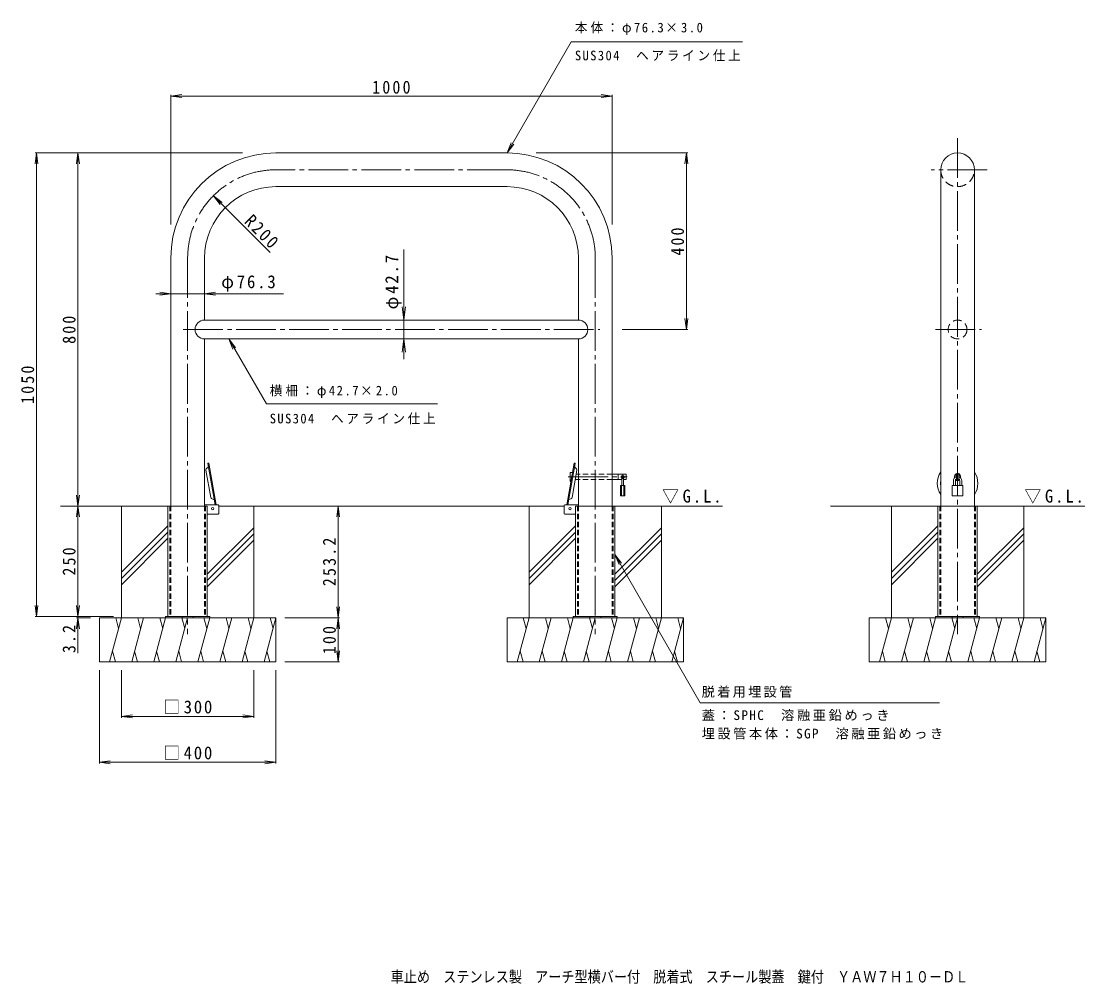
# Model space of a CAD drawing. Units: millimetres, scale not verified. Extents: x -1772 to 1866, y -1370 to 811.
# Drawn here: x -1772 to 638, y -1370 to 811 of the extents above; entities that cross this region are included whole.
import ezdxf
from ezdxf.enums import TextEntityAlignment as Align

# ---------------------------------------------------------------- set-up
doc = ezdxf.new("R2010")
doc.units = ezdxf.units.MM
doc.header["$LTSCALE"] = 10
for name, pattern in [('CHAIN1', [8, 5, -1, 1, -1]), ('CHAIN2', [12, 9, -1, 1, -1]), ('DASHED1', [1.8, 1.2, -0.6]), ('DASHED2', [3, 2, -1])]:
    doc.linetypes.add(name, pattern=pattern)
for name, color, linetype, lineweight in [('C-0_通り芯', 4, 'Continuous', 9), ('C-1_躯体', 7, 'Continuous', 9), ('C-2_仕上', 3, 'Continuous', 9), ('C-3_寸法', 3, 'DASHED1', 9), ('C-4_文字', 7, 'Continuous', 9), ('C-5_建具', 7, 'Continuous', 9), ('C-6_間仕切', 7, 'Continuous', 9), ('C-A_インテリア', 2, 'Continuous', 9), ('C-E_見え係り', 6, 'Continuous', 5)]:
    doc.layers.add(name, color=color, linetype=linetype, lineweight=lineweight)
doc.layers.add('F-F_F-Fﾚｲﾔ', color=2, linetype='Continuous')
doc.styles.add('ＭＳ ゴシック', font='')
doc.styles.get('ＭＳ ゴシック').set_extended_font_data('MS Gothic')

msp = doc.modelspace()

# ---------------------------------------------------------------- linework, layer by layer
at = {"layer": 'C-0_通り芯', "color": 7, "linetype": 'CHAIN2'}
for p, q in [((349.64, 546.27), (349.64, -578.09)), ((-671.4, 474.4), (-1195.1, 474.4)), ((416.98, 474.4), (289.46, 474.4)), ((-1395.1, 274.4), (-1395.1, -578.09)), ((-471.4, 274.4), (-471.4, -578.09)), ((-1405.1, 112.55), (-461.4, 112.55)), ((299.54, 112.55), (403.63, 112.55)), ((-532.43, -221.65), (-398.82, -221.65))]:
    msp.add_line(p, q, dxfattribs=at)
at = {"layer": 'C-0_通り芯'}
for p, q in [((-1349.28, -190.76), (-1332.64, -285.15)), ((-1347.02, -190.36), (-1330.3, -285.15)), ((-519.49, -190.36), (-536.2, -285.15)), ((-517.22, -190.76), (-533.87, -285.15)), ((-1342.68, -268.53), (-1353.7, -206.02)), ((-1352.87, -203.38), (-1347.93, -198.44)), ((-523.83, -268.53), (-512.81, -206.02)), ((-513.64, -203.38), (-518.58, -198.44)), ((342.64, -220.81), (342.64, -222.72)), ((356.64, -220.81), (356.64, -222.72)), ((-1350.55, -287.45), (-1439.65, -287.45)), ((-1439.65, -537.45), (-1439.65, -287.45)), ((-1350.55, -537.45), (-1350.55, -287.45)), ((-1340.99, -270.72), (-1334.66, -273.68)), ((-525.51, -270.72), (-531.84, -273.68)), ((-426.85, -287.45), (-515.95, -287.45)), ((-515.95, -537.45), (-515.95, -287.45)), ((-426.85, -537.45), (-426.85, -287.45)), ((394.19, -287.45), (305.09, -287.45)), ((305.09, -537.45), (305.09, -287.45)), ((394.19, -537.45), (394.19, -287.45))]:
    msp.add_line(p, q, dxfattribs=at)
at = {"layer": 'C-0_通り芯', "color": 3}
for p, q in [((311.49, -261.65), (311.49, -287.45)), ((387.79, -261.65), (387.79, -287.45))]:
    msp.add_line(p, q, dxfattribs=at)
at = {"layer": 'C-0_通り芯', "linetype": 'DASHED1'}
for p, q in [((-1435.45, -287.45), (-1435.45, -537.45)), ((-1354.75, -287.45), (-1354.75, -537.45)), ((-511.75, -287.45), (-511.75, -537.45)), ((-431.05, -287.45), (-431.05, -537.45)), ((309.29, -287.45), (309.29, -537.45)), ((389.99, -287.45), (389.99, -537.45))]:
    msp.add_line(p, q, dxfattribs=at)
at = {"layer": 'C-0_通り芯'}
for points in [[(-1349.28, -190.76), (-1348.89, -190.69), (-1347.02, -190.36)], [(-517.22, -190.76), (-517.62, -190.69), (-519.49, -190.36)]]:
    msp.add_lwpolyline(points, dxfattribs=at)
for centre in [(-1338.1, -293.15), (-528.4, -293.15)]:
    msp.add_circle(centre, 2.7, dxfattribs=at)
at = {"layer": 'C-0_通り芯', "color": 7, "linetype": 'CHAIN2'}
for centre, start, end in [((-1195.1, 274.4), 90, 180), ((-671.4, 274.4), 0, 90)]:
    msp.add_arc(centre, 200, start, end, dxfattribs=at)
at = {"layer": 'C-0_通り芯'}
for centre, radius, start, end in [((-1350.74, -205.5), 3, 135, 190), ((-515.76, -205.5), 3, 350, 45), ((349.64, -236.06), 46, 146.03153, 213.85669), ((349.64, -220.81), 7, 359.99939, 180.00061), ((349.64, -236.06), 46, 326.03219, 33.96781), ((349.64, -236.06), 38.6, 171.24327, 188.75673), ((349.64, -222.72), 7, 179.99939, 187.6925), ((349.64, -222.72), 7, 229.58139, 310.41597), ((349.64, -222.72), 7, 352.30522, 0.00061), ((349.64, -236.06), 38.6, 351.24617, 8.75383), ((-1339.72, -268.01), 3, 190, 245), ((-526.78, -268.01), 3, 295, 350)]:
    msp.add_arc(centre, radius, start, end, dxfattribs=at)
at = {"layer": 'C-1_躯体', "color": 3}
for p, q in [((-1325.95, -285.15), (-1356.95, -285.15)), ((-1324.45, -304.15), (-1324.45, -286.65)), ((-542.05, -304.15), (-542.05, -286.65)), ((-540.55, -285.15), (-509.55, -285.15)), ((-1325.95, -305.65), (-1350.55, -305.65)), ((-540.55, -305.65), (-515.95, -305.65))]:
    msp.add_line(p, q, dxfattribs=at)
at = {"layer": 'C-1_躯体'}
for p, q in [((-1345.1, -537.45), (-1445.1, -537.45)), ((-1445.1, -537.45), (-1445.1, -540.65)), ((-1407.6, -537.45), (-1407.6, -540.65)), ((-1382.6, -537.45), (-1382.6, -540.65)), ((-1345.1, -537.45), (-1345.1, -540.65)), ((-421.4, -537.45), (-521.4, -537.45)), ((-521.4, -537.45), (-521.4, -540.65)), ((-483.9, -537.45), (-483.9, -540.65)), ((-458.9, -537.45), (-458.9, -540.65)), ((-421.4, -537.45), (-421.4, -540.65)), ((399.64, -537.45), (299.64, -537.45)), ((299.64, -537.45), (299.64, -540.65)), ((337.14, -537.45), (337.14, -540.65)), ((362.14, -537.45), (362.14, -540.65)), ((399.64, -537.45), (399.64, -540.65))]:
    msp.add_line(p, q, dxfattribs=at)
at = {"layer": 'C-1_躯体', "color": 3}
for centre, start, end in [((-1325.95, -286.65), 0, 90), ((-540.55, -286.65), 90, 180), ((-1325.95, -304.15), 270, 0), ((-540.55, -304.15), 180, 270)]:
    msp.add_arc(centre, 1.5, start, end, dxfattribs=at)
at = {"layer": 'C-2_仕上'}
for p, q in [((-1195.1, 512.55), (-671.4, 512.55)), ((311.49, 474.4), (311.49, -287.45)), ((387.79, 474.4), (387.79, -287.45)), ((-1195.1, 436.25), (-671.4, 436.25)), ((-1433.25, 274.4), (-1433.25, -287.45)), ((-1356.95, 274.4), (-1356.95, 133.9)), ((-509.55, 274.4), (-509.55, 133.9)), ((-433.25, 274.4), (-433.25, -287.45)), ((-1356.95, 133.9), (-509.55, 133.9)), ((-1356.95, 91.2), (-1356.95, -287.45)), ((-1356.95, 91.2), (-509.55, 91.2)), ((-509.55, 91.2), (-509.55, -287.45))]:
    msp.add_line(p, q, dxfattribs=at)
at = {"layer": 'C-2_仕上', "linetype": 'DASHED2'}
msp.add_circle((349.64, 112.55), 21.35, dxfattribs=at)
at = {"layer": 'C-2_仕上'}
for centre, radius, start, end in [((-1195.1, 274.4), 238.15, 90, 180), ((-671.4, 274.4), 238.15, 0, 90), ((349.64, 474.4), 38.15, 0, 180), ((-1195.1, 274.4), 161.85, 90, 180), ((-671.4, 274.4), 161.85, 0, 90), ((-1356.95, 112.55), 21.35, 90, 270), ((-509.55, 112.55), 21.35, 270, 90)]:
    msp.add_arc(centre, radius, start, end, dxfattribs=at)
at = {"layer": 'C-2_仕上', "linetype": 'DASHED2'}
msp.add_arc((349.64, 474.4), 38.15, 180.14683, 0, dxfattribs=at)
at = {"layer": 'C-3_寸法'}
for p, q in [((-1433.25, -287.45), (-1433.25, -537.45)), ((-1356.95, -287.45), (-1356.95, -537.45)), ((-509.55, -287.45), (-509.55, -537.45)), ((-433.25, -287.45), (-433.25, -537.45)), ((311.49, -287.45), (311.49, -537.45)), ((387.79, -287.45), (387.79, -537.45))]:
    msp.add_line(p, q, dxfattribs=at)
at = {"layer": 'C-4_文字'}
for p, q in [((-1433.25, 641.62), (-1408.47, 644.88)), ((-1433.25, 644.62), (-1433.25, 350.61)), ((-1433.25, 641.62), (-433.25, 641.62)), ((-1433.25, 641.62), (-1408.47, 638.36)), ((-433.25, 641.62), (-458.04, 644.88)), ((-433.25, 641.62), (-458.04, 638.36)), ((-433.25, 644.62), (-433.25, 350.61)), ((-1737.69, 512.55), (-1740.96, 487.76)), ((-1740.69, 512.55), (-1270.5, 512.55)), ((-1737.69, -537.45), (-1737.69, 512.55)), ((-1737.69, 512.55), (-1734.43, 487.76)), ((-1643.8, 512.55), (-1647.06, 487.76)), ((-1643.8, -287.45), (-1643.8, 512.55)), ((-1643.8, 512.55), (-1640.54, 487.76)), ((-262, 512.55), (-605.1, 512.55)), ((-265, 512.55), (-268.26, 487.76)), ((-265, 112.55), (-265, 512.55)), ((-265, 512.55), (-261.73, 487.76)), ((-1208, 287.15), (-1336.55, 415.79)), ((-905.06, 293.47), (-905.06, 45.26)), ((-1433.25, 193.72), (-1466.95, 193.72)), ((-1433.25, 193.72), (-1458.04, 196.98)), ((-1433.25, 193.72), (-1458.04, 190.46)), ((-1356.95, 193.72), (-1433.25, 193.72)), ((-1356.95, 193.72), (-1332.17, 196.98)), ((-1356.95, 193.72), (-1332.17, 190.46)), ((-1356.95, 193.72), (-1177.67, 193.72)), ((-905.06, 133.9), (-908.98, 163.64)), ((-905.06, 133.9), (-901.15, 163.64)), ((-905.06, 133.9), (-902.06, 133.9)), ((-265, 112.55), (-268.26, 137.33)), ((-265, 112.55), (-261.73, 137.33)), ((-262, 112.55), (-410.47, 112.55)), ((-905.06, 91.2), (-908.98, 61.45)), ((-905.06, 91.2), (-902.06, 91.2)), ((-905.06, 91.2), (-901.15, 61.45)), ((-1643.8, -287.45), (-1647.06, -262.67)), ((-1643.8, -287.45), (-1640.54, -262.67)), ((-1643.8, -287.45), (-1647.06, -312.24)), ((-1643.8, -537.45), (-1643.8, -287.45)), ((-1643.8, -287.45), (-1640.54, -312.24)), ((-1053.97, -287.45), (-1057.24, -312.24)), ((-1053.97, -287.45), (-1050.71, -312.24)), ((-1053.97, -540.65), (-1053.97, -287.45)), ((-1737.69, -537.45), (-1740.96, -512.67)), ((-1737.69, -537.45), (-1734.43, -512.67)), ((-1643.8, -537.45), (-1647.06, -512.67)), ((-1643.8, -537.45), (-1640.54, -512.67)), ((-1053.97, -540.65), (-1057.24, -515.87)), ((-1053.97, -540.65), (-1050.71, -515.87)), ((-1740.69, -537.45), (-1562.84, -537.45)), ((-1643.8, -540.65), (-1647.06, -565.44)), ((-1646.8, -540.65), (-1615.1, -540.65)), ((-1643.8, -540.65), (-1643.8, -537.45)), ((-1643.8, -540.65), (-1640.54, -565.44)), ((-1643.8, -540.65), (-1643.8, -620.88)), ((-1050.97, -540.65), (-1175.1, -540.65)), ((-1053.97, -540.65), (-1057.24, -565.44)), ((-1053.97, -640.65), (-1053.97, -540.65)), ((-1053.97, -540.65), (-1050.71, -565.44)), ((-1053.97, -640.65), (-1057.24, -615.87)), ((-1053.97, -640.65), (-1050.71, -615.87)), ((-1050.97, -640.65), (-1175.1, -640.65)), ((-1595.1, -871.26), (-1595.1, -659.15)), ((-1545.1, -767.14), (-1545.1, -659.15)), ((-1245.1, -767.14), (-1245.1, -659.15)), ((-1195.1, -871.26), (-1195.1, -659.15)), ((-1545.1, -764.14), (-1520.32, -760.88)), ((-1545.1, -764.14), (-1245.1, -764.14)), ((-1545.1, -764.14), (-1520.32, -767.41)), ((-1245.1, -764.14), (-1269.89, -760.88)), ((-1245.1, -764.14), (-1269.89, -767.41)), ((-1595.1, -868.26), (-1570.32, -864.99)), ((-1195.1, -868.26), (-1219.89, -864.99)), ((-1595.1, -868.26), (-1195.1, -868.26)), ((-1595.1, -868.26), (-1570.32, -871.52)), ((-1195.1, -868.26), (-1219.89, -871.52))]:
    msp.add_line(p, q, dxfattribs=at)
at = {"layer": 'C-5_建具'}
for p, q in [((-671.4, 512.55), (-525.96, 764.46)), ((-525.96, 764.46), (-137.59, 764.47)), ((-671.4, 512.55), (-661.84, 535.64)), ((-671.4, 512.55), (-656.18, 532.38)), ((-1336.55, 415.79), (-1316.73, 400.56)), ((-1336.55, 415.79), (-1321.34, 395.95)), ((-1302.12, 91.2), (-1292.55, 68.1)), ((-1302.12, 91.2), (-1286.9, 71.36)), ((-1302.12, 91.2), (-1216.63, -55.95)), ((-829.07, -55.95), (-1216.63, -55.95)), ((347.14, -226.42), (347.14, -216.88)), ((352.14, -226.42), (352.14, -216.88)), ((-426.85, -396.99), (-233.78, -733.79)), ((-426.85, -396.99), (-417.29, -420.09)), ((-426.85, -396.99), (-411.63, -416.82)), ((308.95, -733.79), (-233.78, -733.79))]:
    msp.add_line(p, q, dxfattribs=at)
for centre, radius, start, end in [((349.64, -221.65), 6, 349.8367, 190.1633), ((348.14, -216.88), 1, 107.45982, 180), ((351.14, -216.88), 1, 0, 72.54018), ((349.64, -221.65), 6, 234.7027, 305.2973), ((348.14, -226.42), 1, 180, 252.54018), ((351.14, -226.42), 1, 287.45982, 0)]:
    msp.add_arc(centre, radius, start, end, dxfattribs=at)
at = {"layer": 'C-6_間仕切'}
for p, q in [((-528.3, -230.65), (-528.3, -212.65)), ((-527.3, -211.65), (-523.24, -211.65)), ((-509.55, -215.65), (-514.51, -215.65)), ((-402.3, -215.65), (-433.25, -215.65)), ((-419.3, -215.65), (-419.3, -227.65)), ((-401.3, -216.65), (-401.3, -226.65)), ((-526.77, -231.65), (-527.3, -231.65)), ((-509.55, -227.65), (-516.62, -227.65)), ((-411.55, -227.65), (-433.25, -227.65)), ((-402.3, -227.65), (-407.05, -227.65))]:
    msp.add_line(p, q, dxfattribs=at)
at = {"layer": 'C-6_間仕切', "linetype": 'DASHED1'}
for p, q in [((-433.25, -215.65), (-509.55, -215.65)), ((-433.25, -227.65), (-509.55, -227.65))]:
    msp.add_line(p, q, dxfattribs=at)
at = {"layer": 'C-6_間仕切', "linetype": 'CHAIN1'}
msp.add_line((-409.3, -217.14), (-409.3, -226.2), dxfattribs=at)
at = {"layer": 'C-6_間仕切', "color": 2}
for p, q in [((337.64, -240.65), (361.64, -240.65)), ((340.14, -230.15), (340.14, -240.65)), ((344.64, -230.15), (344.64, -240.65)), ((354.64, -230.15), (354.64, -240.65)), ((359.14, -230.15), (359.14, -240.65)), ((361.64, -240.65), (361.64, -264.15))]:
    msp.add_line(p, q, dxfattribs=at)
msp.add_lwpolyline([(337.64, -240.65), (337.64, -264.15), (361.64, -264.15)], dxfattribs=at)
at = {"layer": 'C-6_間仕切'}
for centre, radius, start, end in [((-527.3, -212.65), 1, 90, 180), ((-402.3, -216.65), 1, 0, 90), ((-527.3, -230.65), 1, 180, 270), ((-409.3, -221.65), 3.5, 310.00473, 229.99223), ((-402.3, -226.65), 1, 270, 0)]:
    msp.add_arc(centre, radius, start, end, dxfattribs=at)
at = {"layer": 'C-6_間仕切', "color": 2}
for radius, start, end in [(9.5, 105.25735, 180), (5, 119.99915, 180), (9.5, 0, 74.74271), (5, 0, 60.00085)]:
    msp.add_arc((349.64, -230.15), radius, start, end, dxfattribs=at)
at = {"layer": 'C-A_インテリア'}
for p, q in [((-414.3, -240.65), (-404.3, -240.65)), ((-412.05, -240.65), (-412.05, -264.15)), ((-411.55, -222.9), (-411.55, -240.65)), ((-407.05, -222.9), (-407.05, -240.65)), ((-406.55, -240.65), (-406.55, -264.15)), ((-404.3, -240.65), (-404.3, -264.15))]:
    msp.add_line(p, q, dxfattribs=at)
msp.add_lwpolyline([(-414.3, -240.65), (-414.3, -264.15), (-404.3, -264.15)], dxfattribs=at)
msp.add_arc((-409.3, -222.9), 2.25, 0, 180, dxfattribs=at)
at = {"layer": 'C-E_見え係り'}
for p, q in [((-1439.65, -287.45), (-1683.25, -287.45)), ((-1545.1, -540.65), (-1545.1, -287.45)), ((-1324.45, -287.45), (-542.05, -287.45)), ((-1245.1, -540.65), (-1245.1, -287.45)), ((-621.4, -540.65), (-621.4, -287.45)), ((-426.85, -287.45), (-183.25, -287.45)), ((-321.4, -540.65), (-321.4, -287.45)), ((61.49, -287.45), (305.09, -287.45)), ((199.64, -540.65), (199.64, -287.45)), ((394.19, -287.45), (637.79, -287.45)), ((499.64, -540.65), (499.64, -287.45)), ((-1439.65, -332.19), (-1545.1, -437.64)), ((-1245.1, -336.53), (-1350.55, -441.98)), ((-515.95, -332.19), (-621.4, -437.64)), ((-321.4, -336.53), (-426.85, -441.98)), ((305.09, -332.19), (199.64, -437.64)), ((499.64, -336.53), (394.19, -441.98)), ((-1439.65, -346.34), (-1545.1, -451.79)), ((-1439.65, -360.48), (-1545.1, -465.93)), ((-1245.1, -350.67), (-1350.55, -456.12)), ((-515.95, -346.34), (-621.4, -451.79)), ((-515.95, -360.48), (-621.4, -465.93)), ((-321.4, -350.67), (-426.85, -456.12)), ((305.09, -346.34), (199.64, -451.79)), ((305.09, -360.48), (199.64, -465.93)), ((499.64, -350.67), (394.19, -456.12)), ((-1245.1, -364.81), (-1350.55, -470.26)), ((-321.4, -364.81), (-426.85, -470.26)), ((499.64, -364.81), (394.19, -470.26)), ((-1595.1, -540.65), (-1195.1, -540.65)), ((-1595.1, -640.65), (-1595.1, -540.65)), ((-1545.1, -540.65), (-1571.9, -640.65)), ((-1558.15, -540.65), (-1551.63, -565)), ((-1495.1, -540.65), (-1521.9, -640.65)), ((-1508.15, -540.65), (-1501.63, -565)), ((-1445.1, -540.65), (-1471.9, -640.65)), ((-1458.15, -540.65), (-1451.63, -565)), ((-1395.1, -540.65), (-1421.9, -640.65)), ((-1408.15, -540.65), (-1401.63, -565)), ((-1345.1, -540.65), (-1371.9, -640.65)), ((-1358.15, -540.65), (-1351.63, -565)), ((-1295.1, -540.65), (-1321.9, -640.65)), ((-1308.15, -540.65), (-1301.63, -565)), ((-1245.1, -540.65), (-1271.9, -640.65)), ((-1258.15, -540.65), (-1251.63, -565)), ((-1195.1, -540.65), (-1221.9, -640.65)), ((-1208.15, -540.65), (-1201.63, -565)), ((-1195.1, -640.65), (-1195.1, -540.65)), ((-671.4, -540.65), (-271.4, -540.65)), ((-671.4, -640.65), (-671.4, -540.65)), ((-621.4, -540.65), (-648.2, -640.65)), ((-634.45, -540.65), (-627.93, -565)), ((-571.4, -540.65), (-598.2, -640.65)), ((-584.45, -540.65), (-577.93, -565)), ((-521.4, -540.65), (-548.2, -640.65)), ((-534.45, -540.65), (-527.93, -565)), ((-471.4, -540.65), (-498.2, -640.65)), ((-484.45, -540.65), (-477.93, -565)), ((-421.4, -540.65), (-448.2, -640.65)), ((-434.45, -540.65), (-427.93, -565)), ((-371.4, -540.65), (-398.2, -640.65)), ((-384.45, -540.65), (-377.93, -565)), ((-321.4, -540.65), (-348.2, -640.65)), ((-334.45, -540.65), (-327.93, -565)), ((-271.4, -540.65), (-298.2, -640.65)), ((-284.45, -540.65), (-277.93, -565)), ((-271.4, -640.65), (-271.4, -540.65)), ((149.64, -540.65), (549.64, -540.65)), ((149.64, -640.65), (149.64, -540.65)), ((199.64, -540.65), (172.85, -640.65)), ((186.59, -540.65), (193.12, -565)), ((249.64, -540.65), (222.85, -640.65)), ((236.59, -540.65), (243.12, -565)), ((299.64, -540.65), (272.85, -640.65)), ((286.59, -540.65), (293.12, -565)), ((349.64, -540.65), (322.85, -640.65)), ((336.59, -540.65), (343.12, -565)), ((399.64, -540.65), (372.85, -640.65)), ((386.59, -540.65), (393.12, -565)), ((449.64, -540.65), (422.85, -640.65)), ((436.59, -540.65), (443.12, -565)), ((499.64, -540.65), (472.85, -640.65)), ((486.59, -540.65), (493.12, -565)), ((549.64, -540.65), (522.85, -640.65)), ((536.59, -540.65), (543.12, -565)), ((549.64, -640.65), (549.64, -540.65)), ((-1558.85, -640.65), (-1565.37, -616.3)), ((-1508.85, -640.65), (-1515.37, -616.3)), ((-1458.85, -640.65), (-1465.37, -616.3)), ((-1408.85, -640.65), (-1415.37, -616.3)), ((-1358.85, -640.65), (-1365.37, -616.3)), ((-1308.85, -640.65), (-1315.37, -616.3)), ((-1258.85, -640.65), (-1265.37, -616.3)), ((-1208.85, -640.65), (-1215.37, -616.3)), ((-635.15, -640.65), (-641.67, -616.3)), ((-585.15, -640.65), (-591.67, -616.3)), ((-535.15, -640.65), (-541.67, -616.3)), ((-485.15, -640.65), (-491.67, -616.3)), ((-435.15, -640.65), (-441.67, -616.3)), ((-385.15, -640.65), (-391.67, -616.3)), ((-335.15, -640.65), (-341.67, -616.3)), ((-285.15, -640.65), (-291.67, -616.3)), ((185.9, -640.65), (179.37, -616.3)), ((235.9, -640.65), (229.37, -616.3)), ((285.9, -640.65), (279.37, -616.3)), ((335.9, -640.65), (329.37, -616.3)), ((385.9, -640.65), (379.37, -616.3)), ((435.9, -640.65), (429.37, -616.3)), ((485.9, -640.65), (479.37, -616.3)), ((535.9, -640.65), (529.37, -616.3)), ((-1595.1, -640.65), (-1195.1, -640.65)), ((-671.4, -640.65), (-271.4, -640.65)), ((149.64, -640.65), (549.64, -640.65))]:
    msp.add_line(p, q, dxfattribs=at)

# ---------------------------------------------------------------- texts
at = {"layer": 'C-4_文字', "color": 2, "char_height": 29.33, "attachment_point": 7, "style": 'ＭＳ ゴシック'}
for s, insert in [('\\T1.28;\\W0.9;1000', (-977, 646.62)), ('\\T1.22;\\W0.95;φ76.3', (-1318.92, 198.18)), ('\\T1.21;\\W0.95;□300', (-1450.1, -758.14)), ('\\T1.21;\\W0.95;□400', (-1450.1, -862.26))]:
    msp.add_mtext(s, dxfattribs=dict(at, insert=insert))
for s, insert, rotation in [('\\T1.28;\\W0.9;R200', (-1268.81, 354.99), 315), ('\\T1.27;\\W0.9;400', (-270, 280.05), 90), ('\\T1.22;\\W0.95;φ42.7', (-910.06, 158.1), 90), ('\\T1.27;\\W0.9;800', (-1648.8, 80.05), 90), ('\\T1.28;\\W0.9;1050', (-1742.69, -56.2), 90), ('\\T1.28;\\W0.9;253.2', (-1058.97, -469.05), 90), ('\\T1.27;\\W0.9;250', (-1648.8, -444.95), 90), ('\\T1.27;\\W0.9;3.2', (-1648.8, -620.66), 90), ('\\T1.27;\\W0.9;100', (-1058.97, -623.15), 90)]:
    msp.add_mtext(s, dxfattribs=dict(at, insert=insert, rotation=rotation))
at = {"layer": 'C-5_建具', "char_height": 21.99, "attachment_point": 7, "style": 'ＭＳ ゴシック'}
for s, insert in [('\\T1.25;\\W0.95;本体：φ76.3×3.0', (-517.59, 779.87)), ('\\T1.22;\\W0.95;SUS304\u3000ヘアライン仕上', (-517.59, 720.13)), ('\\T1.25;\\W0.95;横柵：φ42.7×2.0', (-1209.07, -42.81)), ('\\T1.22;\\W0.95;SUS304\u3000ヘアライン仕上', (-1209.07, -102.55)), ('\\T1.17;脱着用埋設管', (-230.22, -721.93)), ('\\T1.2;蓋：SPHC\u3000溶融亜鉛めっき', (-230.22, -774.88)), ('\\T1.19;埋設管本体：SGP\u3000溶融亜鉛めっき', (-230.22, -816.6))]:
    msp.add_mtext(s, dxfattribs=dict(at, insert=insert))
at = {"layer": 'C-5_建具', "color": 2, "char_height": 29.33, "attachment_point": 7, "style": 'ＭＳ ゴシック'}
for insert in [(-319.87, -282.23), (501.18, -282.23)]:
    msp.add_mtext('\\T1.22;\\W0.95;▽G.L.', dxfattribs=dict(at, insert=insert))
at = {"layer": 'F-F_F-Fﾚｲﾔ', "style": 'ＭＳ ゴシック', "width": 0.85}
msp.add_text('車止め\u3000ステンレス製\u3000アーチ型横バー付\u3000脱着式\u3000スチール製蓋\u3000鍵付\u3000ＹＡＷ７Ｈ１０－ＤＬ', height=25.66, dxfattribs=at).set_placement((-935, -1374.79), align=Align.BOTTOM_LEFT)

doc.saveas('drawing.dxf')
